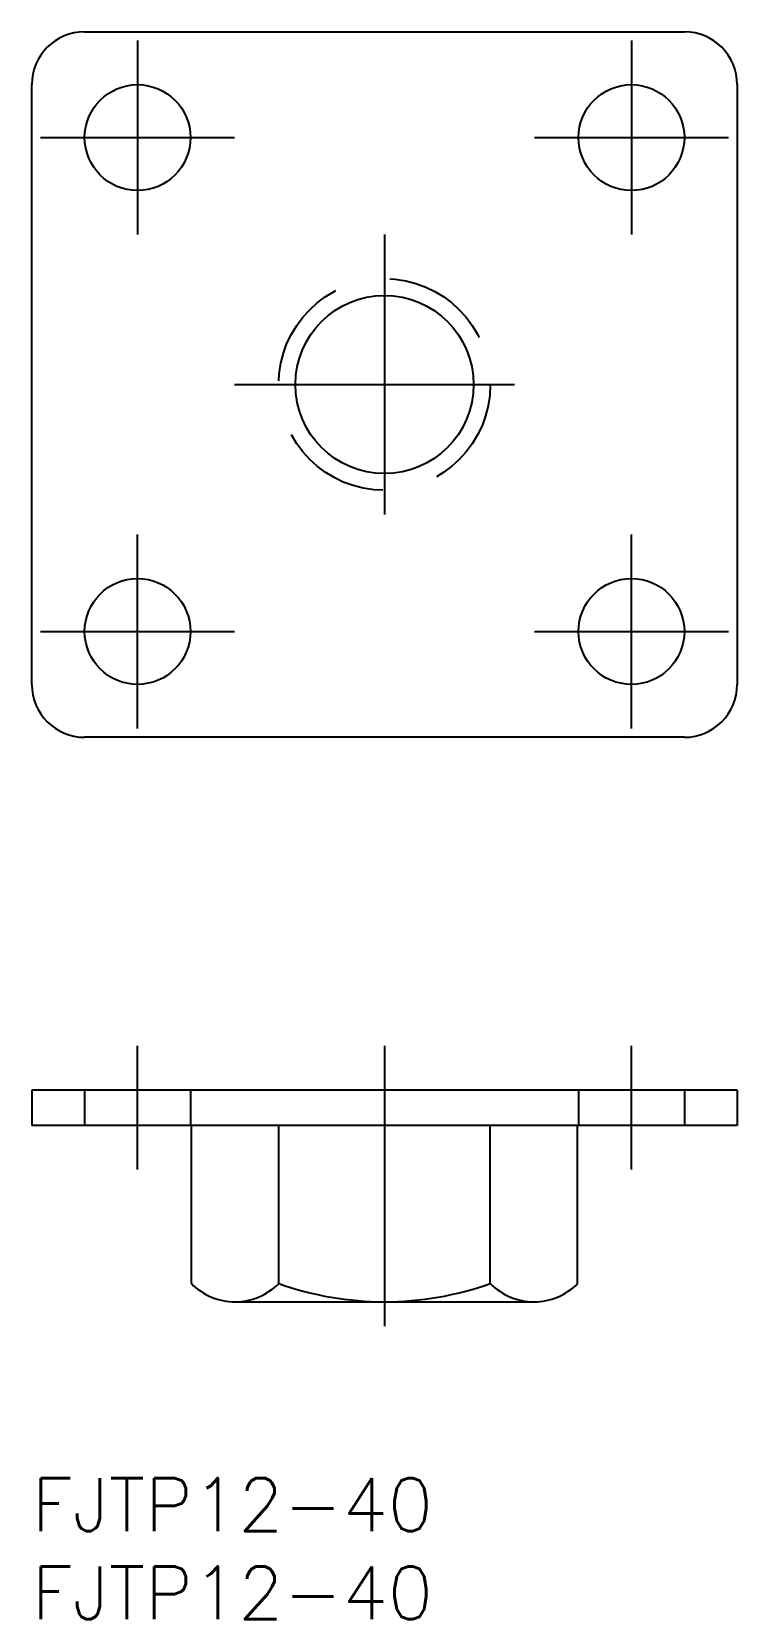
# Model space of a CAD drawing. Extents: x 0 to 40, y -8 to 82.
import ezdxf

# ---------------------------------------------------------------- set-up
doc = ezdxf.new("R2010")
doc.units = 0
doc.header["$LTSCALE"] = 0.5
doc.linetypes.add('CENTER', pattern=[50.8, 31.75, -6.35, 6.35, -6.35])
doc.linetypes.add('DASHED', pattern=[19.05, 12.7, -6.35])
for name, color, linetype in [('MSM_CENTER', 1, 'CENTER'), ('MSM_CONTINUOUS', 7, 'CONTINUOUS'), ('MSM_DASHED', 4, 'DASHED'), ('MSM_PART_NUMBER', 7, 'CONTINUOUS')]:
    doc.layers.add(name, color=color, linetype=linetype)
doc.styles.get("Standard").update_dxf_attribs({"font": 'txt.shx', "height": 3, "bigfont": 'bigfont.shx'})

msp = doc.modelspace()

# ---------------------------------------------------------------- linework, layer by layer
at = {"layer": 'MSM_CENTER'}
for p, q in [((6, 81.5), (6, 70.5)), ((34, 81.5), (34, 70.5)), ((0.5, 76), (11.5, 76)), ((28.5, 76), (39.5, 76)), ((20, 70.5), (20, 53.5)), ((11.5, 62), (28.5, 62)), ((6, 42.5), (6, 53.5)), ((34, 42.5), (34, 53.5)), ((0.5, 48), (11.5, 48)), ((28.5, 48), (39.5, 48)), ((6, 17.5), (6, 24.5)), ((20, 24.5), (20, 7.471)), ((34, 17.5), (34, 24.5))]:
    msp.add_line(p, q, dxfattribs=at)
at = {"layer": 'MSM_CONTINUOUS'}
for p, q in [((3, 82), (37, 82)), ((0, 45), (0, 79)), ((40, 79), (40, 45)), ((37, 42), (3, 42)), ((40, 22), (0, 22)), ((0, 22), (0, 20)), ((40, 22), (40, 20)), ((40, 20), (0, 20)), ((9.05, 11.029), (9.05, 20)), ((14, 11.029), (14, 20)), ((26, 11.029), (26, 20)), ((30.95, 11.029), (30.95, 20)), ((14, 15.029), (14, 15.029)), ((11.525, 10), (28.475, 10))]:
    msp.add_line(p, q, dxfattribs=at)
for centre, radius in [((6, 76), 3), ((34, 76), 3), ((20, 62), 5.053), ((6, 48), 3), ((34, 48), 3)]:
    msp.add_circle(centre, radius, dxfattribs=at)
for centre, radius, start, end in [((3, 79), 3, 90, 180), ((37, 79), 3, 360, 90), ((3, 45), 3, 180, 270), ((37, 45), 3, 270, 0), ((11.525, 13.49), 3.49, 224.83177, 315.16823), ((20, 28), 18, 250.52877, 289.47122), ((28.475, 13.49), 3.49, 224.83182, 315.16829)]:
    msp.add_arc(centre, radius, start, end, dxfattribs=at)
at = {"layer": 'MSM_DASHED'}
for p, q in [((3, 22), (3, 20)), ((9, 22), (9, 20)), ((31, 22), (31, 20)), ((37, 22), (37, 20))]:
    msp.add_line(p, q, dxfattribs=at)
msp.add_circle((20, 62), 6, dxfattribs=at)

# ---------------------------------------------------------------- texts
at = {"layer": 'MSM_PART_NUMBER'}
for p in [(0, -3), (0, -8)]:
    msp.add_text('FJTP12-40', height=3, dxfattribs=at).set_placement(p)

doc.saveas('drawing.dxf')
